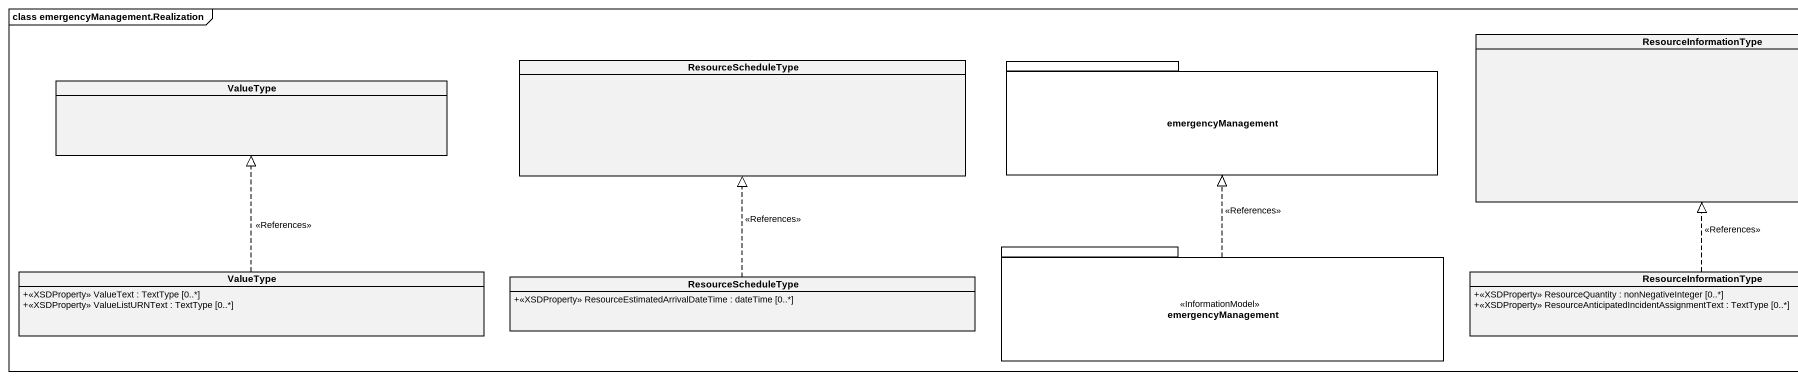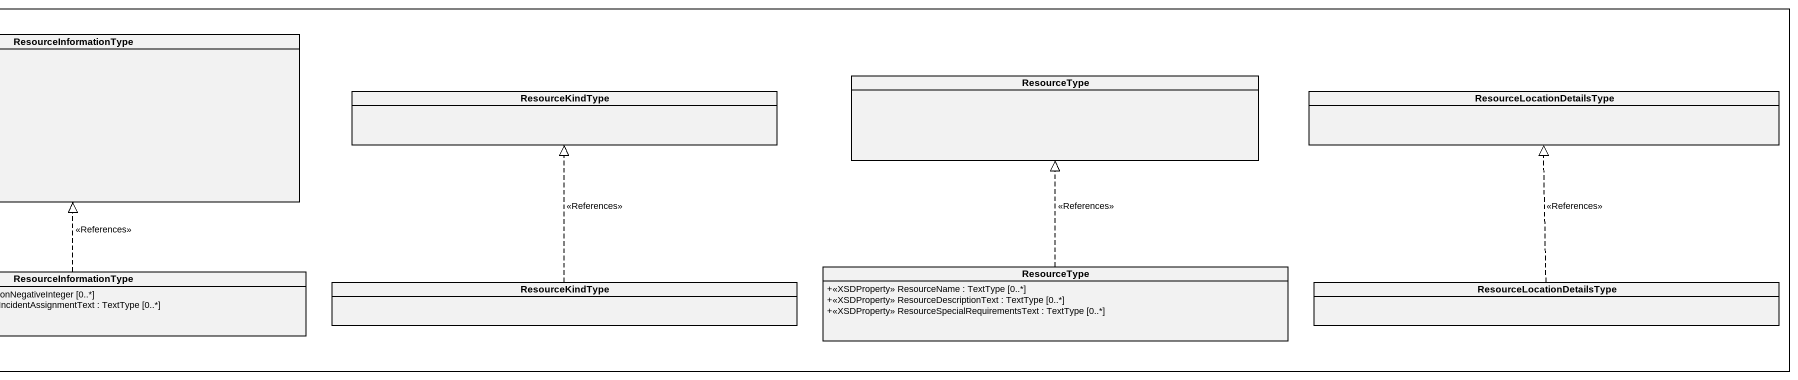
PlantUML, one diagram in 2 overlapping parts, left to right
@startuml
mainframe class emergencyManagement.Realization
hide circle
hide empty members
skinparam classAttributeIconSize 0
class ResourceInformationType
class ValueType
class ResourceScheduleType
package emergencyManagement {
}
class ResourceType
class ResourceKindType
class ResourceLocationDetailsType
class "ValueType" as ValueType_2 {
  +<<XSDProperty>> ValueText : TextType [0..*]
  +<<XSDProperty>> ValueListURNText : TextType [0..*]
}
package "emergencyManagement" as emergencyManagement_2 <<InformationModel>> {
}
class "ResourceInformationType" as ResourceInformationType_2 {
  +<<XSDProperty>> ResourceQuantity : nonNegativeInteger [0..*]
  +<<XSDProperty>> ResourceAnticipatedIncidentAssignmentText : TextType [0..*]
}
class "ResourceType" as ResourceType_2 {
  +<<XSDProperty>> ResourceName : TextType [0..*]
  +<<XSDProperty>> ResourceDescriptionText : TextType [0..*]
  +<<XSDProperty>> ResourceSpecialRequirementsText : TextType [0..*]
}
class "ResourceScheduleType" as ResourceScheduleType_2 {
  +<<XSDProperty>> ResourceEstimatedArrivalDateTime : dateTime [0..*]
}
class "ResourceKindType" as ResourceKindType_2
class "ResourceLocationDetailsType" as ResourceLocationDetailsType_2
ValueType_2 .up.|> ValueType : <<References>>
emergencyManagement_2 .up.|> emergencyManagement : <<References>>
ResourceInformationType_2 .up.|> ResourceInformationType : <<References>>
ResourceType_2 .up.|> ResourceType : <<References>>
ResourceScheduleType_2 .up.|> ResourceScheduleType : <<References>>
ResourceKindType_2 .up.|> ResourceKindType : <<References>>
ResourceLocationDetailsType_2 .up.|> ResourceLocationDetailsType : <<References>>
@enduml
